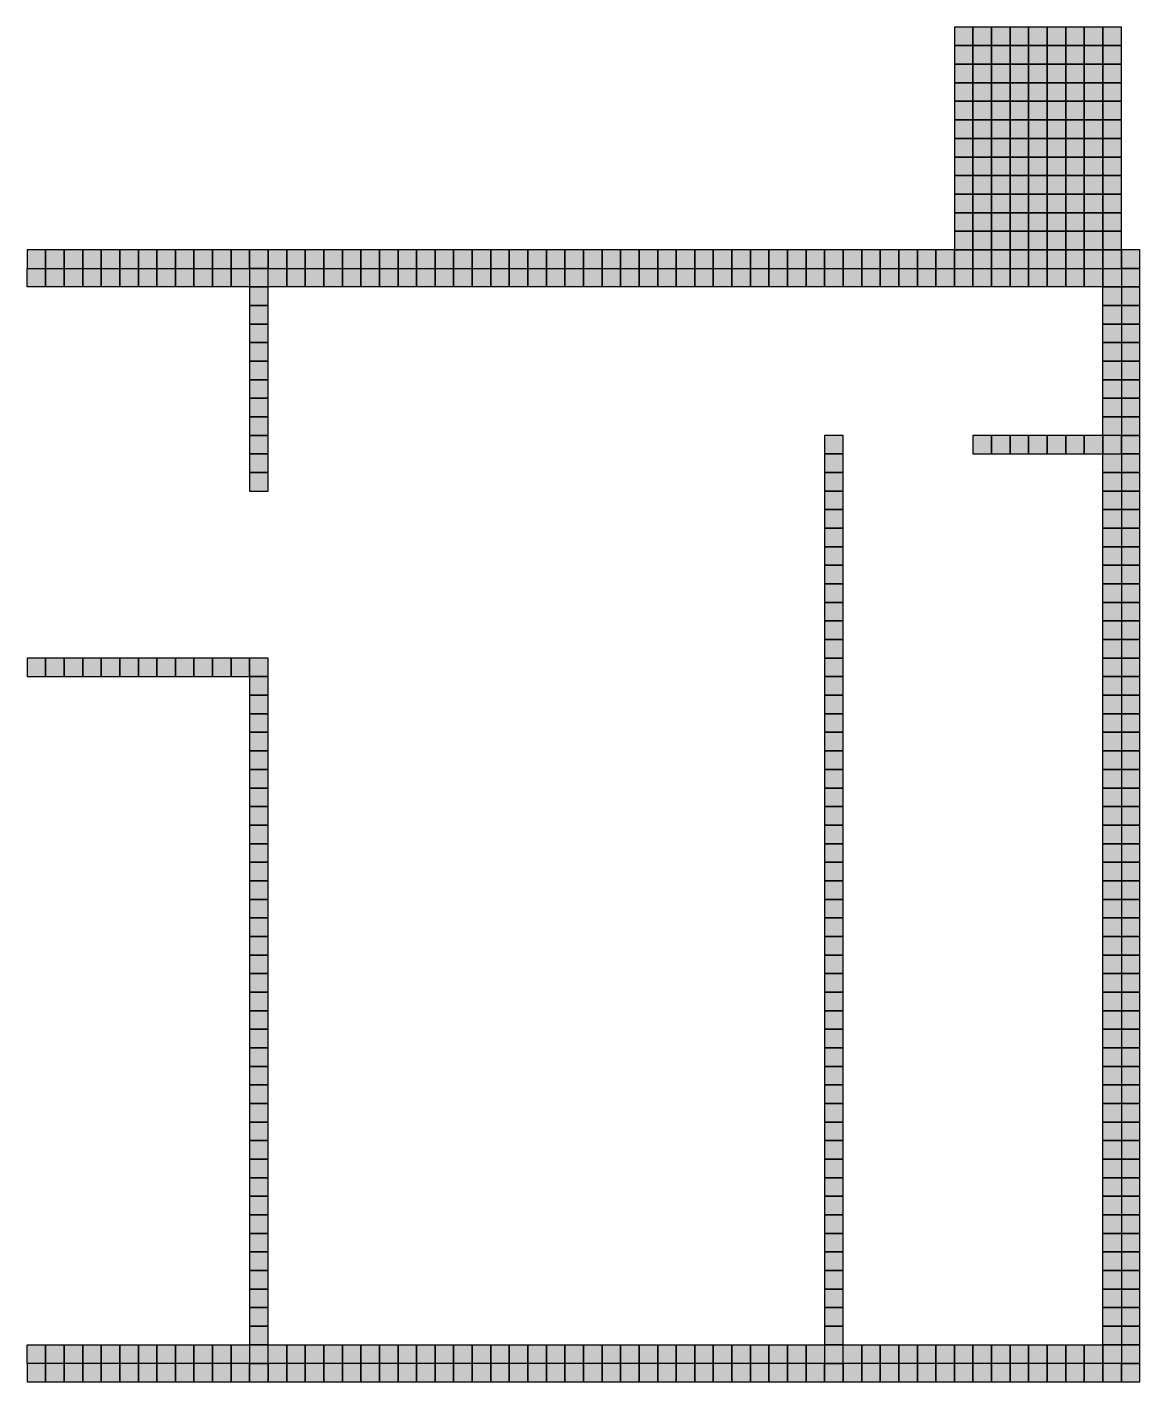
# Model space of a CAD drawing. Header units: inches. Extents: x 0.3 to 12.1, y 0.1 to 7.4.
# Drawn here: x 6.09 to 12.09, y 0.06 to 7.36 of the extents above; entities that cross this region are included whole.
import ezdxf

# ---------------------------------------------------------------- set-up
doc = ezdxf.new("R2010")
doc.units = ezdxf.units.IN
doc.header["$MEASUREMENT"] = 0
doc.layers.add('GRILLA PIXEL', color=7, linetype='Continuous')

# ---------------------------------------------------------------- blocks, each defined once
blk = doc.blocks.new('0-255-255-31-Muro alto')
at = {"layer": 'GRILLA PIXEL', "true_color": 0xffff1f}
h = blk.add_hatch(color=2, dxfattribs=at)
h.dxf.hatch_style = 1
h.paths.add_polyline_path([(0, 0), (-0.1, 0), (-0.1, -0.1), (0, -0.1)])
blk.add_lwpolyline([(-0.1, 0), (-0.1, -0.1), (0, -0.1), (0, 0)], close=True)
blk = doc.blocks.new('0-203-204-205-Ventana principal')
at = {"layer": 'GRILLA PIXEL', "true_color": 0xcbcccd}
h = blk.add_hatch(color=254, dxfattribs=at)
h.dxf.hatch_style = 1
h.paths.add_polyline_path([(0, 0), (-0.1, 0), (-0.1, -0.1), (0, -0.1)])
blk.add_lwpolyline([(-0.1, 0), (-0.1, -0.1), (0, -0.1), (0, 0)], close=True)
blk = doc.blocks.new('0-5-68-255-Muro inicio conexion')
at = {"layer": 'GRILLA PIXEL', "true_color": 0x0544ff}
h = blk.add_hatch(color=160, dxfattribs=at)
h.dxf.hatch_style = 1
h.paths.add_polyline_path([(0, 0), (-0.1, 0), (-0.1, -0.1), (0, -0.1)])
blk.add_lwpolyline([(-0.1, 0), (-0.1, -0.1), (0, -0.1), (0, 0)], close=True)
blk = doc.blocks.new('0-63-149-253-Muro fichas extremo')
at = {"layer": 'GRILLA PIXEL', "true_color": 0x3f95fd}
h = blk.add_hatch(color=153, dxfattribs=at)
h.dxf.hatch_style = 1
h.paths.add_polyline_path([(0, 0), (-0.1, 0), (-0.1, -0.1), (0, -0.1)])
blk.add_lwpolyline([(-0.1, 0), (-0.1, -0.1), (0, -0.1), (0, 0)], close=True)
blk = doc.blocks.new('1-125-217-63-auxiliar  ingresos')
at = {"layer": 'GRILLA PIXEL', "true_color": 0x7dd93f}
h = blk.add_hatch(color=83, dxfattribs=at)
h.dxf.hatch_style = 1
h.paths.add_polyline_path([(0, 0), (-0.1, 0), (-0.1, -0.1), (0, -0.1)])
blk.add_lwpolyline([(-0.1, 0), (-0.1, -0.1), (0, -0.1), (0, 0)], close=True)
blk = doc.blocks.new('0-255-31-255-Puerta ingreso')
at = {"layer": 'GRILLA PIXEL', "true_color": 0xff1fff}
h = blk.add_hatch(color=6, dxfattribs=at)
h.dxf.hatch_style = 1
h.paths.add_polyline_path([(0, 0), (-0.1, 0), (-0.1, -0.1), (0, -0.1)])
blk.add_lwpolyline([(-0.1, 0), (-0.1, -0.1), (0, -0.1), (0, 0)], close=True)
blk = doc.blocks.new('0-3-160-22-Ventana comun')
at = {"layer": 'GRILLA PIXEL', "true_color": 0x03a016}
h = blk.add_hatch(color=104, dxfattribs=at)
h.dxf.hatch_style = 1
h.paths.add_polyline_path([(0, 0), (-0.1, 0), (-0.1, -0.1), (0, -0.1)])
blk.add_lwpolyline([(-0.1, 0), (-0.1, -0.1), (0, -0.1), (0, 0)], close=True)
blk = doc.blocks.new('0-242-113-114-Ventana servicio')
at = {"layer": 'GRILLA PIXEL', "true_color": 0xf27172}
h = blk.add_hatch(color=11, dxfattribs=at)
h.dxf.hatch_style = 1
h.paths.add_polyline_path([(0, 0), (-0.1, 0), (-0.1, -0.1), (0, -0.1)])
blk.add_lwpolyline([(-0.1, 0), (-0.1, -0.1), (0, -0.1), (0, 0)], close=True)
blk = doc.blocks.new('1-99-100-102-auxiliar lado interno')
at = {"lineweight": 70, "true_color": 0x636466}
h = blk.add_hatch(color=251, dxfattribs=at)
h.dxf.hatch_style = 1
h.paths.add_polyline_path([(-0.1, -0.1), (-0.1, 0), (0, 0), (0, -0.1)])
blk.add_lwpolyline([(0, 0), (0, -0.1), (-0.1, -0.1), (-0.1, 0)], close=True)
blk = doc.blocks.new('pixel extremo ventana')
h = blk.add_hatch(color=136)
h.dxf.hatch_style = 1
h.paths.add_polyline_path([(0, 0), (-0.1, 0), (-0.1, -0.1), (0, -0.1)])
blk.add_lwpolyline([(-0.1, 0), (-0.1, -0.1), (0, -0.1), (0, 0)], close=True)

msp = doc.modelspace()

# ---------------------------------------------------------------- block references
for name, p in [('1-125-217-63-auxiliar  ingresos', (11.1928, 7.3567)), ('1-125-217-63-auxiliar  ingresos', (11.2928, 7.3567)), ('1-125-217-63-auxiliar  ingresos', (11.3928, 7.3567)), ('1-125-217-63-auxiliar  ingresos', (11.4928, 7.3567)), ('1-125-217-63-auxiliar  ingresos', (11.5928, 7.3567)), ('1-125-217-63-auxiliar  ingresos', (11.6928, 7.3567)), ('1-125-217-63-auxiliar  ingresos', (11.7928, 7.3567)), ('1-125-217-63-auxiliar  ingresos', (11.8928, 7.3567)), ('1-125-217-63-auxiliar  ingresos', (11.9928, 7.3567)), ('1-125-217-63-auxiliar  ingresos', (11.1928, 7.2567)), ('1-125-217-63-auxiliar  ingresos', (11.2928, 7.2567)), ('1-125-217-63-auxiliar  ingresos', (11.3928, 7.2567)), ('1-125-217-63-auxiliar  ingresos', (11.4928, 7.2567)), ('1-125-217-63-auxiliar  ingresos', (11.5928, 7.2567)), ('1-125-217-63-auxiliar  ingresos', (11.6928, 7.2567)), ('1-125-217-63-auxiliar  ingresos', (11.7928, 7.2567)), ('1-125-217-63-auxiliar  ingresos', (11.8928, 7.2567)), ('1-125-217-63-auxiliar  ingresos', (11.9928, 7.2567)), ('1-125-217-63-auxiliar  ingresos', (11.1928, 7.1567)), ('1-125-217-63-auxiliar  ingresos', (11.2928, 7.1567)), ('1-125-217-63-auxiliar  ingresos', (11.3928, 7.1567)), ('1-125-217-63-auxiliar  ingresos', (11.4928, 7.1567)), ('1-125-217-63-auxiliar  ingresos', (11.5928, 7.1567)), ('1-125-217-63-auxiliar  ingresos', (11.6928, 7.1567)), ('1-125-217-63-auxiliar  ingresos', (11.7928, 7.1567)), ('1-125-217-63-auxiliar  ingresos', (11.8928, 7.1567)), ('1-125-217-63-auxiliar  ingresos', (11.9928, 7.1567)), ('1-125-217-63-auxiliar  ingresos', (11.1928, 7.0567)), ('1-125-217-63-auxiliar  ingresos', (11.2928, 7.0567)), ('1-125-217-63-auxiliar  ingresos', (11.3928, 7.0567)), ('1-125-217-63-auxiliar  ingresos', (11.4928, 7.0567)), ('1-125-217-63-auxiliar  ingresos', (11.5928, 7.0567)), ('1-125-217-63-auxiliar  ingresos', (11.6928, 7.0567)), ('1-125-217-63-auxiliar  ingresos', (11.7928, 7.0567)), ('1-125-217-63-auxiliar  ingresos', (11.8928, 7.0567)), ('1-125-217-63-auxiliar  ingresos', (11.9928, 7.0567)), ('1-125-217-63-auxiliar  ingresos', (11.1928, 6.9567)), ('1-125-217-63-auxiliar  ingresos', (11.2928, 6.9567)), ('1-125-217-63-auxiliar  ingresos', (11.3928, 6.9567)), ('1-125-217-63-auxiliar  ingresos', (11.4928, 6.9567)), ('1-125-217-63-auxiliar  ingresos', (11.5928, 6.9567)), ('1-125-217-63-auxiliar  ingresos', (11.6928, 6.9567)), ('1-125-217-63-auxiliar  ingresos', (11.7928, 6.9567)), ('1-125-217-63-auxiliar  ingresos', (11.8928, 6.9567)), ('1-125-217-63-auxiliar  ingresos', (11.9928, 6.9567)), ('1-125-217-63-auxiliar  ingresos', (11.1928, 6.8567)), ('1-125-217-63-auxiliar  ingresos', (11.2928, 6.8567)), ('1-125-217-63-auxiliar  ingresos', (11.3928, 6.8567)), ('1-125-217-63-auxiliar  ingresos', (11.4928, 6.8567)), ('1-125-217-63-auxiliar  ingresos', (11.5928, 6.8567)), ('1-125-217-63-auxiliar  ingresos', (11.6928, 6.8567)), ('1-125-217-63-auxiliar  ingresos', (11.7928, 6.8567)), ('1-125-217-63-auxiliar  ingresos', (11.8928, 6.8567)), ('1-125-217-63-auxiliar  ingresos', (11.9928, 6.8567)), ('1-125-217-63-auxiliar  ingresos', (11.1928, 6.7567)), ('1-125-217-63-auxiliar  ingresos', (11.2928, 6.7567)), ('1-125-217-63-auxiliar  ingresos', (11.3928, 6.7567)), ('1-125-217-63-auxiliar  ingresos', (11.4928, 6.7567)), ('1-125-217-63-auxiliar  ingresos', (11.5928, 6.7567)), ('1-125-217-63-auxiliar  ingresos', (11.6928, 6.7567)), ('1-125-217-63-auxiliar  ingresos', (11.7928, 6.7567)), ('1-125-217-63-auxiliar  ingresos', (11.8928, 6.7567)), ('1-125-217-63-auxiliar  ingresos', (11.9928, 6.7567)), ('1-125-217-63-auxiliar  ingresos', (11.1928, 6.6567)), ('1-125-217-63-auxiliar  ingresos', (11.2928, 6.6567)), ('1-125-217-63-auxiliar  ingresos', (11.3928, 6.6567)), ('1-125-217-63-auxiliar  ingresos', (11.4928, 6.6567)), ('1-125-217-63-auxiliar  ingresos', (11.5928, 6.6567)), ('1-125-217-63-auxiliar  ingresos', (11.6928, 6.6567)), ('1-125-217-63-auxiliar  ingresos', (11.7928, 6.6567)), ('1-125-217-63-auxiliar  ingresos', (11.8928, 6.6567)), ('1-125-217-63-auxiliar  ingresos', (11.9928, 6.6567)), ('1-125-217-63-auxiliar  ingresos', (11.1928, 6.5567)), ('1-125-217-63-auxiliar  ingresos', (11.2928, 6.5567)), ('1-125-217-63-auxiliar  ingresos', (11.3928, 6.5567)), ('1-125-217-63-auxiliar  ingresos', (11.4928, 6.5567)), ('1-125-217-63-auxiliar  ingresos', (11.5928, 6.5567)), ('1-125-217-63-auxiliar  ingresos', (11.6928, 6.5567)), ('1-125-217-63-auxiliar  ingresos', (11.7928, 6.5567)), ('1-125-217-63-auxiliar  ingresos', (11.8928, 6.5567)), ('1-125-217-63-auxiliar  ingresos', (11.9928, 6.5567)), ('1-125-217-63-auxiliar  ingresos', (11.1928, 6.4567)), ('1-125-217-63-auxiliar  ingresos', (11.2928, 6.4567)), ('1-125-217-63-auxiliar  ingresos', (11.3928, 6.4567)), ('1-125-217-63-auxiliar  ingresos', (11.4928, 6.4567)), ('1-125-217-63-auxiliar  ingresos', (11.5928, 6.4567)), ('1-125-217-63-auxiliar  ingresos', (11.6928, 6.4567)), ('1-125-217-63-auxiliar  ingresos', (11.7928, 6.4567)), ('1-125-217-63-auxiliar  ingresos', (11.8928, 6.4567)), ('1-125-217-63-auxiliar  ingresos', (11.9928, 6.4567)), ('1-125-217-63-auxiliar  ingresos', (11.1928, 6.3567)), ('1-125-217-63-auxiliar  ingresos', (11.2928, 6.3567)), ('1-125-217-63-auxiliar  ingresos', (11.3928, 6.3567)), ('1-125-217-63-auxiliar  ingresos', (11.4928, 6.3567)), ('1-125-217-63-auxiliar  ingresos', (11.5928, 6.3567)), ('1-125-217-63-auxiliar  ingresos', (11.6928, 6.3567)), ('1-125-217-63-auxiliar  ingresos', (11.7928, 6.3567)), ('1-125-217-63-auxiliar  ingresos', (11.8928, 6.3567)), ('1-125-217-63-auxiliar  ingresos', (11.9928, 6.3567)), ('1-125-217-63-auxiliar  ingresos', (11.1928, 6.2567)), ('1-125-217-63-auxiliar  ingresos', (11.2928, 6.2567)), ('1-125-217-63-auxiliar  ingresos', (11.3928, 6.2567)), ('1-125-217-63-auxiliar  ingresos', (11.4928, 6.2567)), ('1-125-217-63-auxiliar  ingresos', (11.5928, 6.2567)), ('1-125-217-63-auxiliar  ingresos', (11.6928, 6.2567)), ('1-125-217-63-auxiliar  ingresos', (11.7928, 6.2567)), ('1-125-217-63-auxiliar  ingresos', (11.8928, 6.2567)), ('1-125-217-63-auxiliar  ingresos', (11.9928, 6.2567)), ('0-255-255-31-Muro alto', (6.1928, 6.1567)), ('0-255-255-31-Muro alto', (6.2928, 6.1567)), ('0-255-255-31-Muro alto', (6.3928, 6.1567)), ('0-255-255-31-Muro alto', (6.4928, 6.1567)), ('0-255-255-31-Muro alto', (6.5928, 6.1567)), ('0-255-255-31-Muro alto', (6.6928, 6.1567)), ('0-255-255-31-Muro alto', (6.7928, 6.1567)), ('0-255-255-31-Muro alto', (6.8928, 6.1567)), ('0-255-255-31-Muro alto', (6.9928, 6.1567)), ('0-255-255-31-Muro alto', (7.0928, 6.1567)), ('0-255-255-31-Muro alto', (7.1928, 6.1567)), ('0-255-255-31-Muro alto', (7.2928, 6.1567)), ('0-255-255-31-Muro alto', (7.3928, 6.1567)), ('0-255-255-31-Muro alto', (7.4928, 6.1567)), ('0-255-255-31-Muro alto', (7.5928, 6.1567)), ('0-255-255-31-Muro alto', (7.6928, 6.1567)), ('0-255-255-31-Muro alto', (7.7928, 6.1567)), ('0-255-255-31-Muro alto', (7.8928, 6.1567)), ('0-255-255-31-Muro alto', (7.9928, 6.1567)), ('0-255-255-31-Muro alto', (8.0928, 6.1567)), ('0-255-255-31-Muro alto', (8.1928, 6.1567)), ('0-255-255-31-Muro alto', (8.2928, 6.1567)), ('0-255-255-31-Muro alto', (8.3928, 6.1567)), ('0-255-255-31-Muro alto', (8.4928, 6.1567)), ('0-255-255-31-Muro alto', (8.5928, 6.1567)), ('0-255-255-31-Muro alto', (8.6928, 6.1567)), ('0-255-255-31-Muro alto', (8.7928, 6.1567)), ('0-255-255-31-Muro alto', (8.8928, 6.1567)), ('0-255-255-31-Muro alto', (8.9928, 6.1567)), ('0-255-255-31-Muro alto', (9.0928, 6.1567)), ('0-255-255-31-Muro alto', (9.1928, 6.1567)), ('0-255-255-31-Muro alto', (9.2928, 6.1567)), ('0-255-255-31-Muro alto', (9.3928, 6.1567)), ('0-255-255-31-Muro alto', (9.4928, 6.1567)), ('0-255-255-31-Muro alto', (9.5928, 6.1567)), ('0-255-255-31-Muro alto', (9.6928, 6.1567)), ('0-255-255-31-Muro alto', (9.7928, 6.1567)), ('0-255-255-31-Muro alto', (9.8928, 6.1567)), ('0-255-255-31-Muro alto', (9.9928, 6.1567)), ('0-255-255-31-Muro alto', (10.0928, 6.1567)), ('0-255-255-31-Muro alto', (10.1928, 6.1567)), ('0-255-255-31-Muro alto', (10.2928, 6.1567)), ('0-255-255-31-Muro alto', (10.3928, 6.1567)), ('0-255-255-31-Muro alto', (10.4928, 6.1567)), ('0-255-255-31-Muro alto', (10.5928, 6.1567)), ('0-255-255-31-Muro alto', (10.6928, 6.1567)), ('0-255-255-31-Muro alto', (10.7928, 6.1567)), ('0-255-255-31-Muro alto', (10.8928, 6.1567)), ('0-255-255-31-Muro alto', (10.9928, 6.1567)), ('0-255-255-31-Muro alto', (11.0928, 6.1567)), ('0-255-31-255-Puerta ingreso', (11.1928, 6.1567)), ('0-255-31-255-Puerta ingreso', (11.2928, 6.1567)), ('0-255-31-255-Puerta ingreso', (11.3928, 6.1567)), ('0-255-31-255-Puerta ingreso', (11.4928, 6.1567)), ('0-255-31-255-Puerta ingreso', (11.5928, 6.1567)), ('0-255-31-255-Puerta ingreso', (11.6928, 6.1567)), ('0-255-31-255-Puerta ingreso', (11.7928, 6.1567)), ('0-255-31-255-Puerta ingreso', (11.8928, 6.1567)), ('0-255-31-255-Puerta ingreso', (11.9928, 6.1567)), ('0-5-68-255-Muro inicio conexion', (12.0928, 6.1567)), ('1-99-100-102-auxiliar lado interno', (6.1928, 6.0567)), ('1-99-100-102-auxiliar lado interno', (6.2928, 6.0567)), ('1-99-100-102-auxiliar lado interno', (6.3928, 6.0567)), ('1-99-100-102-auxiliar lado interno', (6.4928, 6.0567)), ('1-99-100-102-auxiliar lado interno', (6.5928, 6.0567)), ('1-99-100-102-auxiliar lado interno', (6.6928, 6.0567)), ('1-99-100-102-auxiliar lado interno', (6.7928, 6.0567)), ('1-99-100-102-auxiliar lado interno', (6.8928, 6.0567)), ('1-99-100-102-auxiliar lado interno', (6.9928, 6.0567)), ('1-99-100-102-auxiliar lado interno', (7.0928, 6.0567)), ('1-99-100-102-auxiliar lado interno', (7.1928, 6.0567)), ('1-99-100-102-auxiliar lado interno', (7.2928, 6.0567)), ('0-255-255-31-Muro alto', (7.3928, 6.0567)), ('1-99-100-102-auxiliar lado interno', (7.4928, 6.0567)), ('1-99-100-102-auxiliar lado interno', (7.5928, 6.0567)), ('1-99-100-102-auxiliar lado interno', (7.6928, 6.0567)), ('1-99-100-102-auxiliar lado interno', (7.7928, 6.0567)), ('1-99-100-102-auxiliar lado interno', (7.8928, 6.0567)), ('1-99-100-102-auxiliar lado interno', (7.9928, 6.0567)), ('1-99-100-102-auxiliar lado interno', (8.0928, 6.0567)), ('1-99-100-102-auxiliar lado interno', (8.1928, 6.0567)), ('1-99-100-102-auxiliar lado interno', (8.2928, 6.0567)), ('1-99-100-102-auxiliar lado interno', (8.3928, 6.0567)), ('1-99-100-102-auxiliar lado interno', (8.4928, 6.0567)), ('1-99-100-102-auxiliar lado interno', (8.5928, 6.0567)), ('1-99-100-102-auxiliar lado interno', (8.6928, 6.0567)), ('1-99-100-102-auxiliar lado interno', (8.7928, 6.0567)), ('1-99-100-102-auxiliar lado interno', (8.8928, 6.0567)), ('1-99-100-102-auxiliar lado interno', (8.9928, 6.0567)), ('1-99-100-102-auxiliar lado interno', (9.0928, 6.0567)), ('1-99-100-102-auxiliar lado interno', (9.1928, 6.0567)), ('1-99-100-102-auxiliar lado interno', (9.2928, 6.0567)), ('1-99-100-102-auxiliar lado interno', (9.3928, 6.0567)), ('1-99-100-102-auxiliar lado interno', (9.4928, 6.0567)), ('1-99-100-102-auxiliar lado interno', (9.5928, 6.0567)), ('1-99-100-102-auxiliar lado interno', (9.6928, 6.0567)), ('1-99-100-102-auxiliar lado interno', (9.7928, 6.0567)), ('1-99-100-102-auxiliar lado interno', (9.8928, 6.0567)), ('1-99-100-102-auxiliar lado interno', (9.9928, 6.0567)), ('1-99-100-102-auxiliar lado interno', (10.0928, 6.0567)), ('1-99-100-102-auxiliar lado interno', (10.1928, 6.0567)), ('1-99-100-102-auxiliar lado interno', (10.2928, 6.0567)), ('1-99-100-102-auxiliar lado interno', (10.3928, 6.0567)), ('1-99-100-102-auxiliar lado interno', (10.4928, 6.0567)), ('1-99-100-102-auxiliar lado interno', (10.5928, 6.0567)), ('1-99-100-102-auxiliar lado interno', (10.6928, 6.0567)), ('1-99-100-102-auxiliar lado interno', (10.7928, 6.0567)), ('1-99-100-102-auxiliar lado interno', (10.8928, 6.0567)), ('1-99-100-102-auxiliar lado interno', (10.9928, 6.0567)), ('1-99-100-102-auxiliar lado interno', (11.0928, 6.0567)), ('1-99-100-102-auxiliar lado interno', (11.1928, 6.0567)), ('1-99-100-102-auxiliar lado interno', (11.2928, 6.0567)), ('1-99-100-102-auxiliar lado interno', (11.3928, 6.0567)), ('1-99-100-102-auxiliar lado interno', (11.4928, 6.0567)), ('1-99-100-102-auxiliar lado interno', (11.5928, 6.0567)), ('1-99-100-102-auxiliar lado interno', (11.6928, 6.0567)), ('1-99-100-102-auxiliar lado interno', (11.7928, 6.0567)), ('1-99-100-102-auxiliar lado interno', (11.8928, 6.0567)), ('1-99-100-102-auxiliar lado interno', (11.9928, 6.0567)), ('0-5-68-255-Muro inicio conexion', (12.0928, 6.0567)), ('0-255-255-31-Muro alto', (7.3928, 5.9567)), ('1-99-100-102-auxiliar lado interno', (11.9928, 5.9567)), ('0-63-149-253-Muro fichas extremo', (12.0928, 5.9567)), ('0-255-255-31-Muro alto', (7.3928, 5.8567)), ('1-99-100-102-auxiliar lado interno', (11.9928, 5.8567)), ('0-255-255-31-Muro alto', (12.0928, 5.8567)), ('0-255-255-31-Muro alto', (7.3928, 5.7567)), ('1-99-100-102-auxiliar lado interno', (11.9929, 5.7567)), ('0-255-255-31-Muro alto', (12.0928, 5.7567)), ('0-255-255-31-Muro alto', (7.3928, 5.6567)), ('1-99-100-102-auxiliar lado interno', (11.9928, 5.6567)), ('0-255-255-31-Muro alto', (12.0928, 5.6567)), ('0-255-255-31-Muro alto', (7.3928, 5.5567)), ('1-99-100-102-auxiliar lado interno', (11.9928, 5.5567)), ('0-255-255-31-Muro alto', (12.0928, 5.5567)), ('0-255-255-31-Muro alto', (7.3928, 5.4567)), ('1-99-100-102-auxiliar lado interno', (11.9929, 5.4567)), ('0-255-255-31-Muro alto', (12.0928, 5.4567)), ('0-255-255-31-Muro alto', (7.3928, 5.3567)), ('1-99-100-102-auxiliar lado interno', (11.9929, 5.3567)), ('0-255-255-31-Muro alto', (12.0928, 5.3567)), ('0-255-255-31-Muro alto', (7.3928, 5.2567)), ('1-99-100-102-auxiliar lado interno', (11.9929, 5.2567)), ('0-255-255-31-Muro alto', (12.0928, 5.2567)), ('0-255-255-31-Muro alto', (7.3928, 5.1567)), ('0-255-255-31-Muro alto', (10.4928, 5.1567)), ('0-255-255-31-Muro alto', (11.2928, 5.1567)), ('0-255-255-31-Muro alto', (11.3928, 5.1567)), ('0-255-255-31-Muro alto', (11.4928, 5.1567)), ('0-255-255-31-Muro alto', (11.5928, 5.1567)), ('0-255-255-31-Muro alto', (11.6928, 5.1567)), ('0-255-255-31-Muro alto', (11.7928, 5.1567)), ('0-255-255-31-Muro alto', (11.8928, 5.1567)), ('0-255-255-31-Muro alto', (11.9928, 5.1567)), ('0-255-255-31-Muro alto', (12.0928, 5.1567)), ('0-255-255-31-Muro alto', (7.3928, 5.0567)), ('0-255-255-31-Muro alto', (10.4928, 5.0567)), ('1-99-100-102-auxiliar lado interno', (11.9928, 5.0567)), ('0-255-255-31-Muro alto', (12.0928, 5.0567)), ('0-255-255-31-Muro alto', (7.3928, 4.9567)), ('0-255-255-31-Muro alto', (10.4928, 4.9567)), ('1-99-100-102-auxiliar lado interno', (11.9929, 4.9567)), ('0-255-255-31-Muro alto', (12.0928, 4.9567)), ('0-255-255-31-Muro alto', (10.4928, 4.8567)), ('1-99-100-102-auxiliar lado interno', (11.9929, 4.8567)), ('0-255-255-31-Muro alto', (12.0928, 4.8567)), ('0-255-255-31-Muro alto', (10.4928, 4.7567)), ('1-99-100-102-auxiliar lado interno', (11.9929, 4.7567)), ('0-255-255-31-Muro alto', (12.0928, 4.7567)), ('0-255-255-31-Muro alto', (10.4928, 4.6567)), ('1-99-100-102-auxiliar lado interno', (11.9929, 4.6567)), ('0-255-255-31-Muro alto', (12.0928, 4.6567)), ('0-255-255-31-Muro alto', (10.4928, 4.5567)), ('1-99-100-102-auxiliar lado interno', (11.9929, 4.5567)), ('0-255-255-31-Muro alto', (12.0928, 4.5567)), ('0-255-255-31-Muro alto', (10.4928, 4.4567)), ('1-99-100-102-auxiliar lado interno', (11.9929, 4.4567)), ('0-255-255-31-Muro alto', (12.0928, 4.4567)), ('0-255-255-31-Muro alto', (10.4928, 4.3567)), ('1-99-100-102-auxiliar lado interno', (11.9929, 4.3567)), ('0-255-255-31-Muro alto', (12.0928, 4.3567)), ('0-255-255-31-Muro alto', (10.4928, 4.2567)), ('1-99-100-102-auxiliar lado interno', (11.9929, 4.2567)), ('0-255-255-31-Muro alto', (12.0928, 4.2567)), ('0-255-255-31-Muro alto', (10.4928, 4.1567)), ('1-99-100-102-auxiliar lado interno', (11.9929, 4.1567)), ('0-255-255-31-Muro alto', (12.0928, 4.1567)), ('0-255-255-31-Muro alto', (10.4928, 4.0567)), ('1-99-100-102-auxiliar lado interno', (11.9929, 4.0567)), ('0-255-255-31-Muro alto', (12.0928, 4.0567)), ('0-255-255-31-Muro alto', (6.1928, 3.9567)), ('0-255-255-31-Muro alto', (6.2928, 3.9567)), ('0-255-255-31-Muro alto', (6.3928, 3.9567)), ('0-255-255-31-Muro alto', (6.4928, 3.9567)), ('0-255-255-31-Muro alto', (6.5928, 3.9567)), ('0-255-255-31-Muro alto', (6.6928, 3.9567)), ('0-255-255-31-Muro alto', (6.7928, 3.9567)), ('0-255-255-31-Muro alto', (6.8928, 3.9567)), ('0-255-255-31-Muro alto', (6.9928, 3.9567)), ('0-255-255-31-Muro alto', (7.0928, 3.9567)), ('0-255-255-31-Muro alto', (7.1928, 3.9567)), ('0-255-255-31-Muro alto', (7.2928, 3.9567)), ('0-255-255-31-Muro alto', (7.3928, 3.9567)), ('0-255-255-31-Muro alto', (10.4928, 3.9567)), ('1-99-100-102-auxiliar lado interno', (11.9929, 3.9567)), ('0-255-255-31-Muro alto', (12.0928, 3.9567)), ('0-255-255-31-Muro alto', (7.3928, 3.8567)), ('0-255-255-31-Muro alto', (10.4928, 3.8567)), ('1-99-100-102-auxiliar lado interno', (11.9929, 3.8567)), ('0-255-255-31-Muro alto', (12.0928, 3.8567)), ('0-255-255-31-Muro alto', (7.3928, 3.7567)), ('0-255-255-31-Muro alto', (10.4928, 3.7567)), ('1-99-100-102-auxiliar lado interno', (11.9929, 3.7567)), ('0-255-255-31-Muro alto', (12.0928, 3.7567)), ('0-255-255-31-Muro alto', (7.3928, 3.6567)), ('0-255-255-31-Muro alto', (10.4928, 3.6567)), ('1-99-100-102-auxiliar lado interno', (11.9928, 3.6567)), ('0-255-255-31-Muro alto', (12.0928, 3.6567)), ('0-255-255-31-Muro alto', (7.3928, 3.5567)), ('0-255-255-31-Muro alto', (10.4928, 3.5567)), ('1-99-100-102-auxiliar lado interno', (11.9928, 3.5567)), ('0-255-255-31-Muro alto', (12.0928, 3.5567)), ('0-255-255-31-Muro alto', (7.3928, 3.4567)), ('0-255-255-31-Muro alto', (10.4928, 3.4567)), ('1-99-100-102-auxiliar lado interno', (11.9929, 3.4567)), ('0-255-255-31-Muro alto', (12.0928, 3.4567)), ('0-255-255-31-Muro alto', (7.3928, 3.3567)), ('0-255-255-31-Muro alto', (10.4928, 3.3567)), ('1-99-100-102-auxiliar lado interno', (11.9929, 3.3567)), ('0-255-255-31-Muro alto', (12.0928, 3.3567)), ('0-255-255-31-Muro alto', (7.3928, 3.2567)), ('0-255-255-31-Muro alto', (10.4928, 3.2567)), ('1-99-100-102-auxiliar lado interno', (11.9929, 3.2567)), ('0-255-255-31-Muro alto', (12.0928, 3.2567)), ('0-255-255-31-Muro alto', (7.3928, 3.1567)), ('0-255-255-31-Muro alto', (10.4928, 3.1567)), ('1-99-100-102-auxiliar lado interno', (11.9929, 3.1567)), ('0-255-255-31-Muro alto', (12.0928, 3.1567)), ('0-255-255-31-Muro alto', (7.3928, 3.0567)), ('0-255-255-31-Muro alto', (10.4928, 3.0567)), ('1-99-100-102-auxiliar lado interno', (11.9929, 3.0567)), ('0-255-255-31-Muro alto', (12.0928, 3.0567)), ('0-255-255-31-Muro alto', (7.3928, 2.9567)), ('0-255-255-31-Muro alto', (10.4928, 2.9567)), ('1-99-100-102-auxiliar lado interno', (11.9929, 2.9567)), ('0-255-255-31-Muro alto', (12.0928, 2.9567)), ('0-255-255-31-Muro alto', (7.3928, 2.8567)), ('0-255-255-31-Muro alto', (10.4928, 2.8567)), ('1-99-100-102-auxiliar lado interno', (11.9929, 2.8567)), ('0-255-255-31-Muro alto', (12.0928, 2.8567)), ('0-255-255-31-Muro alto', (7.3928, 2.7567)), ('0-255-255-31-Muro alto', (10.4928, 2.7567)), ('1-99-100-102-auxiliar lado interno', (11.9929, 2.7567)), ('0-255-255-31-Muro alto', (12.0928, 2.7567)), ('0-255-255-31-Muro alto', (7.3928, 2.6567)), ('0-255-255-31-Muro alto', (10.4928, 2.6567)), ('1-99-100-102-auxiliar lado interno', (11.9929, 2.6567)), ('0-255-255-31-Muro alto', (12.0928, 2.6567)), ('0-255-255-31-Muro alto', (7.3928, 2.5567)), ('0-255-255-31-Muro alto', (10.4928, 2.5567)), ('1-99-100-102-auxiliar lado interno', (11.9929, 2.5567)), ('0-255-255-31-Muro alto', (12.0928, 2.5567)), ('0-255-255-31-Muro alto', (7.3928, 2.4567)), ('0-255-255-31-Muro alto', (10.4928, 2.4567)), ('1-99-100-102-auxiliar lado interno', (11.9929, 2.4567)), ('0-255-255-31-Muro alto', (12.0928, 2.4567)), ('0-255-255-31-Muro alto', (7.3928, 2.3567)), ('0-255-255-31-Muro alto', (10.4928, 2.3567)), ('1-99-100-102-auxiliar lado interno', (11.9929, 2.3567)), ('0-255-255-31-Muro alto', (12.0928, 2.3567)), ('0-255-255-31-Muro alto', (7.3928, 2.2567)), ('0-255-255-31-Muro alto', (10.4928, 2.2567)), ('1-99-100-102-auxiliar lado interno', (11.9929, 2.2567)), ('0-255-255-31-Muro alto', (12.0928, 2.2567)), ('0-255-255-31-Muro alto', (7.3928, 2.1567)), ('0-255-255-31-Muro alto', (10.4928, 2.1567)), ('1-99-100-102-auxiliar lado interno', (11.9929, 2.1567)), ('0-255-255-31-Muro alto', (12.0928, 2.1567)), ('0-255-255-31-Muro alto', (7.3928, 2.0567)), ('0-255-255-31-Muro alto', (10.4928, 2.0567)), ('1-99-100-102-auxiliar lado interno', (11.9929, 2.0567)), ('0-255-255-31-Muro alto', (12.0928, 2.0567)), ('0-255-255-31-Muro alto', (7.3928, 1.9567)), ('0-255-255-31-Muro alto', (10.4928, 1.9567)), ('1-99-100-102-auxiliar lado interno', (11.9929, 1.9567)), ('0-255-255-31-Muro alto', (12.0928, 1.9567)), ('0-255-255-31-Muro alto', (7.3928, 1.8567)), ('0-255-255-31-Muro alto', (10.4928, 1.8567)), ('1-99-100-102-auxiliar lado interno', (11.9929, 1.8567)), ('0-255-255-31-Muro alto', (12.0928, 1.8567)), ('0-255-255-31-Muro alto', (7.3928, 1.7567)), ('0-255-255-31-Muro alto', (10.4928, 1.7567)), ('1-99-100-102-auxiliar lado interno', (11.9929, 1.7567)), ('0-255-255-31-Muro alto', (12.0928, 1.7567)), ('0-255-255-31-Muro alto', (7.3928, 1.6567)), ('0-255-255-31-Muro alto', (10.4928, 1.6567)), ('1-99-100-102-auxiliar lado interno', (11.9929, 1.6567)), ('0-255-255-31-Muro alto', (12.0928, 1.6567)), ('0-255-255-31-Muro alto', (7.3928, 1.5567)), ('0-255-255-31-Muro alto', (10.4928, 1.5567)), ('1-99-100-102-auxiliar lado interno', (11.9929, 1.5567)), ('0-255-255-31-Muro alto', (12.0928, 1.5567)), ('0-255-255-31-Muro alto', (7.3928, 1.4567)), ('0-255-255-31-Muro alto', (10.4928, 1.4567)), ('1-99-100-102-auxiliar lado interno', (11.9929, 1.4567)), ('0-255-255-31-Muro alto', (12.0928, 1.4567)), ('0-255-255-31-Muro alto', (7.3928, 1.3567)), ('0-255-255-31-Muro alto', (10.4928, 1.3567)), ('1-99-100-102-auxiliar lado interno', (11.9929, 1.3567)), ('0-255-255-31-Muro alto', (12.0928, 1.3567)), ('0-255-255-31-Muro alto', (7.3928, 1.2567)), ('0-255-255-31-Muro alto', (10.4928, 1.2567)), ('1-99-100-102-auxiliar lado interno', (11.9929, 1.2567)), ('0-255-255-31-Muro alto', (12.0928, 1.2567)), ('0-255-255-31-Muro alto', (7.3928, 1.1567)), ('0-255-255-31-Muro alto', (10.4928, 1.1567)), ('1-99-100-102-auxiliar lado interno', (11.9929, 1.1567)), ('0-255-255-31-Muro alto', (12.0928, 1.1567)), ('0-255-255-31-Muro alto', (7.3928, 1.0567)), ('0-255-255-31-Muro alto', (10.4928, 1.0567)), ('1-99-100-102-auxiliar lado interno', (11.9929, 1.0567)), ('0-255-255-31-Muro alto', (12.0928, 1.0567)), ('0-255-255-31-Muro alto', (7.3928, 0.9567)), ('0-255-255-31-Muro alto', (10.4928, 0.9567)), ('1-99-100-102-auxiliar lado interno', (11.9929, 0.9567)), ('0-255-255-31-Muro alto', (12.0928, 0.9567)), ('0-255-255-31-Muro alto', (7.3928, 0.8567)), ('0-255-255-31-Muro alto', (10.4928, 0.8567)), ('1-99-100-102-auxiliar lado interno', (11.9929, 0.8567)), ('0-255-255-31-Muro alto', (12.0928, 0.8567)), ('0-255-255-31-Muro alto', (7.3928, 0.7567)), ('0-255-255-31-Muro alto', (10.4928, 0.7567)), ('1-99-100-102-auxiliar lado interno', (11.9929, 0.7567)), ('0-255-255-31-Muro alto', (12.0928, 0.7567)), ('0-255-255-31-Muro alto', (7.3928, 0.6567)), ('0-255-255-31-Muro alto', (10.4928, 0.6567)), ('1-99-100-102-auxiliar lado interno', (11.9929, 0.6567)), ('0-255-255-31-Muro alto', (12.0928, 0.6567)), ('0-255-255-31-Muro alto', (7.3928, 0.5567)), ('0-255-255-31-Muro alto', (10.4928, 0.5567)), ('1-99-100-102-auxiliar lado interno', (11.9929, 0.5567)), ('0-255-255-31-Muro alto', (12.0928, 0.5567)), ('0-255-255-31-Muro alto', (7.3928, 0.4567)), ('0-255-255-31-Muro alto', (10.4928, 0.4567)), ('1-99-100-102-auxiliar lado interno', (11.9929, 0.4567)), ('0-255-255-31-Muro alto', (12.0928, 0.4567)), ('0-255-255-31-Muro alto', (7.3928, 0.3567)), ('0-255-255-31-Muro alto', (10.4928, 0.3567)), ('1-99-100-102-auxiliar lado interno', (11.9929, 0.3567)), ('0-255-255-31-Muro alto', (12.0928, 0.3567)), ('1-99-100-102-auxiliar lado interno', (6.1928, 0.2567)), ('1-99-100-102-auxiliar lado interno', (6.2928, 0.2567)), ('1-99-100-102-auxiliar lado interno', (6.3928, 0.2567)), ('1-99-100-102-auxiliar lado interno', (6.4928, 0.2567)), ('1-99-100-102-auxiliar lado interno', (6.5928, 0.2567)), ('1-99-100-102-auxiliar lado interno', (6.6928, 0.2567)), ('1-99-100-102-auxiliar lado interno', (6.7928, 0.2567)), ('1-99-100-102-auxiliar lado interno', (6.8928, 0.2567)), ('1-99-100-102-auxiliar lado interno', (6.9928, 0.2567)), ('1-99-100-102-auxiliar lado interno', (7.0928, 0.2567)), ('1-99-100-102-auxiliar lado interno', (7.1928, 0.2567)), ('1-99-100-102-auxiliar lado interno', (7.2928, 0.2567)), ('0-255-255-31-Muro alto', (7.3928, 0.2567)), ('1-99-100-102-auxiliar lado interno', (7.4928, 0.2567)), ('1-99-100-102-auxiliar lado interno', (7.5928, 0.2567)), ('1-99-100-102-auxiliar lado interno', (7.6928, 0.2567)), ('1-99-100-102-auxiliar lado interno', (7.7928, 0.2567)), ('1-99-100-102-auxiliar lado interno', (7.8928, 0.2567)), ('1-99-100-102-auxiliar lado interno', (7.9928, 0.2567)), ('1-99-100-102-auxiliar lado interno', (8.0928, 0.2567)), ('1-99-100-102-auxiliar lado interno', (8.1928, 0.2567)), ('1-99-100-102-auxiliar lado interno', (8.2928, 0.2567)), ('1-99-100-102-auxiliar lado interno', (8.3928, 0.2567)), ('1-99-100-102-auxiliar lado interno', (8.4928, 0.2567)), ('1-99-100-102-auxiliar lado interno', (8.5928, 0.2567)), ('1-99-100-102-auxiliar lado interno', (8.6928, 0.2567)), ('1-99-100-102-auxiliar lado interno', (8.7928, 0.2567)), ('1-99-100-102-auxiliar lado interno', (8.8928, 0.2567)), ('1-99-100-102-auxiliar lado interno', (8.9928, 0.2567)), ('1-99-100-102-auxiliar lado interno', (9.0928, 0.2567)), ('1-99-100-102-auxiliar lado interno', (9.1928, 0.2567)), ('1-99-100-102-auxiliar lado interno', (9.2928, 0.2567)), ('1-99-100-102-auxiliar lado interno', (9.3928, 0.2567)), ('1-99-100-102-auxiliar lado interno', (9.4928, 0.2567)), ('1-99-100-102-auxiliar lado interno', (9.5928, 0.2567)), ('1-99-100-102-auxiliar lado interno', (9.6928, 0.2567)), ('1-99-100-102-auxiliar lado interno', (9.7928, 0.2567)), ('1-99-100-102-auxiliar lado interno', (9.8928, 0.2567)), ('1-99-100-102-auxiliar lado interno', (9.9928, 0.2567)), ('1-99-100-102-auxiliar lado interno', (10.0928, 0.2567)), ('1-99-100-102-auxiliar lado interno', (10.1928, 0.2567)), ('1-99-100-102-auxiliar lado interno', (10.2928, 0.2567)), ('1-99-100-102-auxiliar lado interno', (10.3928, 0.2567)), ('0-255-255-31-Muro alto', (10.4928, 0.2567)), ('1-99-100-102-auxiliar lado interno', (10.5928, 0.2567)), ('1-99-100-102-auxiliar lado interno', (10.6928, 0.2567)), ('1-99-100-102-auxiliar lado interno', (10.7928, 0.2567)), ('1-99-100-102-auxiliar lado interno', (10.8928, 0.2567)), ('1-99-100-102-auxiliar lado interno', (10.9928, 0.2567)), ('1-99-100-102-auxiliar lado interno', (11.0928, 0.2567)), ('1-99-100-102-auxiliar lado interno', (11.1928, 0.2567)), ('1-99-100-102-auxiliar lado interno', (11.2928, 0.2567)), ('1-99-100-102-auxiliar lado interno', (11.3928, 0.2567)), ('1-99-100-102-auxiliar lado interno', (11.4928, 0.2567)), ('1-99-100-102-auxiliar lado interno', (11.5928, 0.2567)), ('1-99-100-102-auxiliar lado interno', (11.6928, 0.2567)), ('1-99-100-102-auxiliar lado interno', (11.7928, 0.2567)), ('1-99-100-102-auxiliar lado interno', (11.8928, 0.2567)), ('1-99-100-102-auxiliar lado interno', (11.9928, 0.2567)), ('0-255-255-31-Muro alto', (12.0928, 0.2567)), ('0-3-160-22-Ventana comun', (6.1928, 0.1567)), ('0-3-160-22-Ventana comun', (6.2928, 0.1567)), ('0-3-160-22-Ventana comun', (6.3928, 0.1567)), ('0-3-160-22-Ventana comun', (6.4928, 0.1567)), ('pixel extremo ventana', (6.5928, 0.1567)), ('0-255-255-31-Muro alto', (6.6928, 0.1567)), ('0-255-255-31-Muro alto', (6.7928, 0.1567)), ('0-255-255-31-Muro alto', (6.8928, 0.1567)), ('0-255-255-31-Muro alto', (6.9928, 0.1567)), ('0-255-255-31-Muro alto', (7.0928, 0.1567)), ('0-255-255-31-Muro alto', (7.1928, 0.1567)), ('0-255-255-31-Muro alto', (7.2928, 0.1567)), ('0-255-255-31-Muro alto', (7.3928, 0.1567)), ('0-255-255-31-Muro alto', (7.4928, 0.1567)), ('0-255-255-31-Muro alto', (7.5928, 0.1567)), ('0-255-255-31-Muro alto', (7.6928, 0.1567)), ('0-255-255-31-Muro alto', (7.7928, 0.1567)), ('pixel extremo ventana', (7.8928, 0.1567)), ('0-203-204-205-Ventana principal', (7.9928, 0.1567)), ('0-203-204-205-Ventana principal', (8.0928, 0.1567)), ('0-203-204-205-Ventana principal', (8.1928, 0.1567)), ('0-203-204-205-Ventana principal', (8.2928, 0.1567)), ('0-203-204-205-Ventana principal', (8.3928, 0.1567)), ('0-203-204-205-Ventana principal', (8.4928, 0.1567)), ('0-203-204-205-Ventana principal', (8.5928, 0.1567)), ('0-203-204-205-Ventana principal', (8.6928, 0.1567)), ('0-203-204-205-Ventana principal', (8.7928, 0.1567)), ('0-203-204-205-Ventana principal', (8.8928, 0.1567)), ('0-203-204-205-Ventana principal', (8.9928, 0.1567)), ('0-203-204-205-Ventana principal', (9.0928, 0.1567)), ('0-203-204-205-Ventana principal', (9.1928, 0.1567)), ('0-203-204-205-Ventana principal', (9.2928, 0.1567)), ('0-203-204-205-Ventana principal', (9.3928, 0.1567)), ('0-203-204-205-Ventana principal', (9.4928, 0.1567)), ('0-203-204-205-Ventana principal', (9.5928, 0.1567)), ('0-203-204-205-Ventana principal', (9.6928, 0.1567)), ('0-203-204-205-Ventana principal', (9.7928, 0.1567)), ('0-203-204-205-Ventana principal', (9.8928, 0.1567)), ('0-203-204-205-Ventana principal', (9.9928, 0.1567)), ('pixel extremo ventana', (10.0928, 0.1567)), ('0-255-255-31-Muro alto', (10.1928, 0.1567)), ('0-255-255-31-Muro alto', (10.2928, 0.1567)), ('0-255-255-31-Muro alto', (10.3928, 0.1567)), ('0-255-255-31-Muro alto', (10.4928, 0.1567)), ('pixel extremo ventana', (10.5928, 0.1567)), ('0-242-113-114-Ventana servicio', (10.6928, 0.1567)), ('0-242-113-114-Ventana servicio', (10.7928, 0.1567)), ('0-242-113-114-Ventana servicio', (10.8928, 0.1567)), ('0-242-113-114-Ventana servicio', (10.9928, 0.1567)), ('0-242-113-114-Ventana servicio', (11.0928, 0.1567)), ('0-242-113-114-Ventana servicio', (11.1928, 0.1567)), ('0-242-113-114-Ventana servicio', (11.2928, 0.1567)), ('0-242-113-114-Ventana servicio', (11.3928, 0.1567)), ('0-242-113-114-Ventana servicio', (11.4928, 0.1567)), ('0-242-113-114-Ventana servicio', (11.5928, 0.1567)), ('0-242-113-114-Ventana servicio', (11.6928, 0.1567)), ('0-242-113-114-Ventana servicio', (11.7928, 0.1567)), ('0-242-113-114-Ventana servicio', (11.8928, 0.1567)), ('pixel extremo ventana', (11.9928, 0.1567)), ('0-255-255-31-Muro alto', (12.0928, 0.1567))]:
    msp.add_blockref(name, p)

doc.saveas('drawing.dxf')
